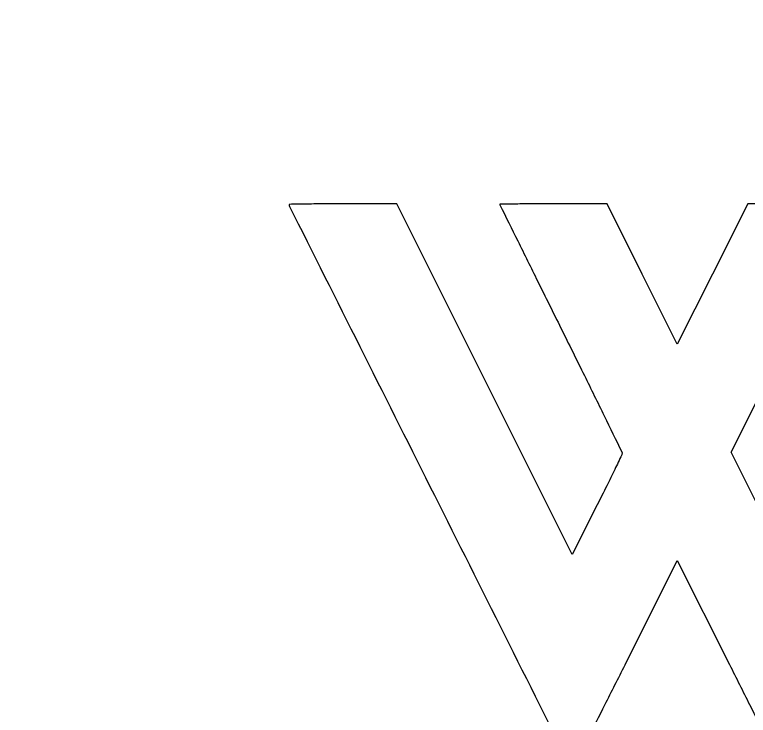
# Model space of a CAD drawing. Extents: x 0 to 1066, y 0 to 761.
# Drawn here: x 964.22 to 1013.42, y 714.4 to 761.4 of the extents above; entities that cross this region are included whole.
import ezdxf

# ---------------------------------------------------------------- set-up
doc = ezdxf.new("R2010")
doc.units = 0
doc.header["$MEASUREMENT"] = 0

msp = doc.modelspace()

# ---------------------------------------------------------------- linework, layer by layer
for points in [[(1016.95545, 748.708871), (1013.3811, 748.707742), (1011.018851, 744.00077), (1008.656602, 739.293797), (1006.302251, 744.001898), (1003.9479, 748.71), (1000.35255, 748.71, 0.000954), (998.973911, 748.70737, 0.001591), (997.813334, 748.699248, 0.000102), (996.772079, 748.688435, 0.411116), (996.7572, 748.673397, 0.115232), (996.763851, 748.644922, 0.000007), (997.962486, 746.219029, 0.000274), (999.287017, 743.542124, 0.000165), (1000.8603, 740.369501, -0.000651), (1002.433113, 737.190076, -0.001064), (1003.756762, 734.491082, -0.000096), (1004.936759, 732.070809, -0.122495), (1004.958795, 731.967253, -0.103967), (1004.934079, 731.866817, -0.000488), (1004.466017, 730.896522, -0.002255), (1003.926866, 729.794348, -0.00142), (1003.287718, 728.511718), (1001.621245, 725.191136), (995.742016, 736.950568), (989.862787, 748.71), (986.245893, 748.71, 0.001461), (984.858996, 748.705948, 0.002437), (983.691462, 748.693435, 0.000239), (982.651739, 748.676726, 0.409375), (982.629, 748.653608, 0.116737), (982.655824, 748.540282, 0.000002), (992.073451, 729.761465, 0.000003), (1001.476501, 711.012148, 0.073166)], [(1015.781863, 710.854808, 0.000003), (1025.166237, 729.64381, 0.000005), (1034.526962, 748.386234, 0.116318)], [(1017.458364, 728.717698, -0.00001), (1015.732666, 725.291673, -0.283275)], [(1013.972978, 728.660444), (1012.282348, 732.045088), (1016.406074, 740.293059, 0.000384)], [(1002.660428, 712.865717, 0.00194), (1003.806305, 715.10946, 0.001155), (1005.15408, 717.789361), (1008.655576, 724.791947), (1012.160438, 717.80187, 0.000447), (1013.507394, 715.121493, 0.000743), (1014.648198, 712.864748, 0.000025), (1015.682481, 710.826508, 0.274225)]]:
    msp.add_lwpolyline(points, format="xyb")

doc.saveas('drawing.dxf')
